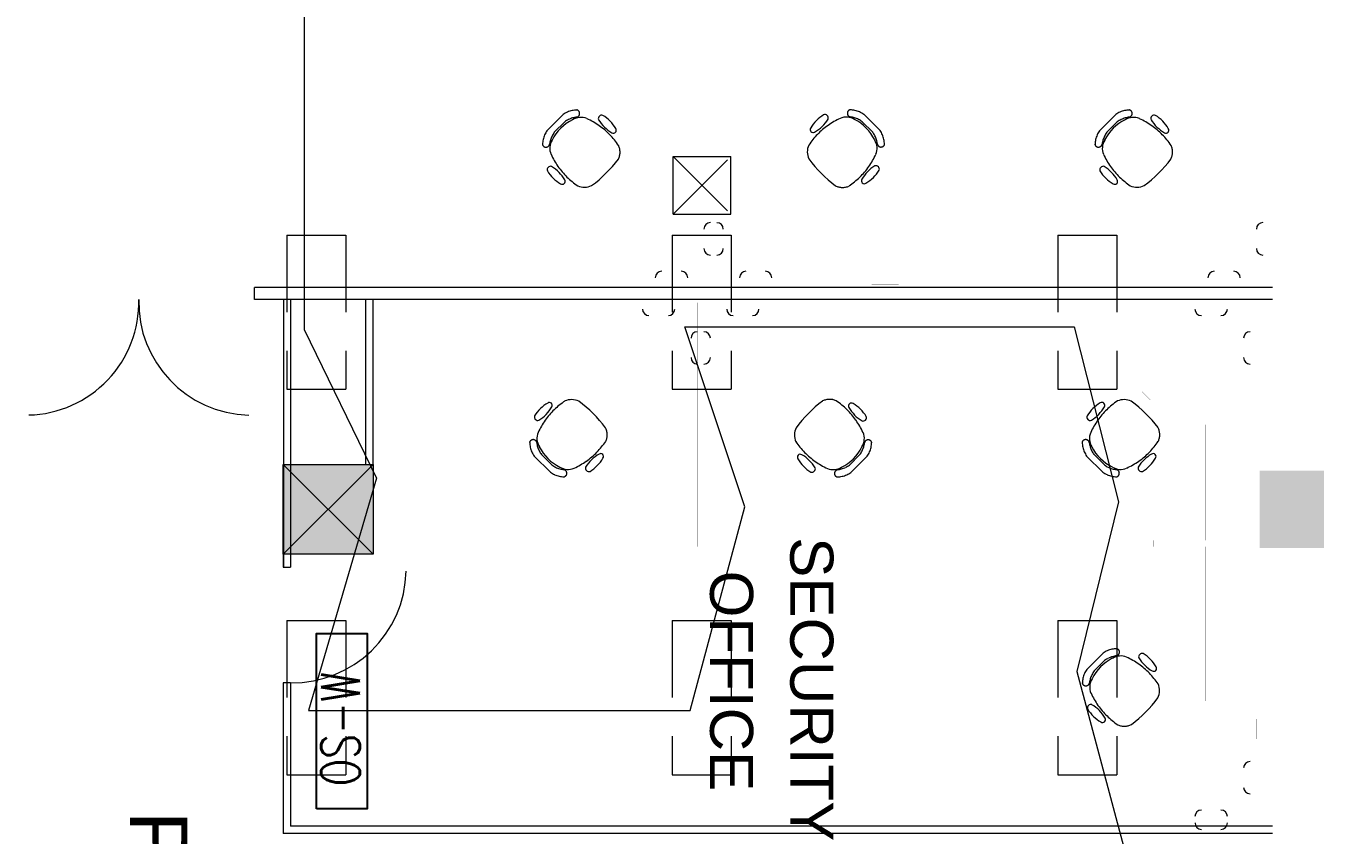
# Model space of a CAD drawing. Extents: x -6172 to 8039, y -4082 to 1639.
# Drawn here: x 1573.8 to 1977.9, y -25.9 to 226.1 of the extents above; entities that cross this region are included whole.
import ezdxf

# ---------------------------------------------------------------- set-up
doc = ezdxf.new("R2010")
doc.units = 0
doc.header["$LTSCALE"] = 96
doc.header["$MEASUREMENT"] = 0
doc.linetypes.add('HIDDEN', pattern=[0.375, 0.25, -0.125])
doc.linetypes.add('SHORT_DASHES', pattern=[0.375, 0.25, -0.125])
doc.layers.get('0').update_dxf_attribs({"linetype": 'CONTINUOUS', "lineweight": 0})
for name, color, linetype, lineweight in [('21', 7, 'CONTINUOUS', 0), ('A-ANNO-RMNA', 4, 'CONTINUOUS', 0), ('A-DOOR', 2, 'CONTINUOUS', 0), ('A-FURN-CHAR', 3, 'CONTINUOUS', 0), ('A-FURN-PNLS', 2, 'CONTINUOUS', 0), ('A-FURN-UPPR', 3, 'HIDDEN', 0), ('A-FURN-WKSF', 3, 'CONTINUOUS', 0), ('A-GRID-COLS', 2, 'CONTINUOUS', 0), ('A-PATT-WALL', 1, 'CONTINUOUS', 0), ('A-WALL-FULL', 6, 'CONTINUOUS', 0), ('FLT-Bus 4', 120, 'CONTINUOUS', 0)]:
    doc.layers.add(name, color=color, linetype=linetype, lineweight=lineweight)
doc.layers.add('FLT-Occupancy-Sensor', color=160, linetype='CONTINUOUS')
doc.styles.add('ARIAL', font='ARIAL', dxfattribs={"height": 0.2})
doc.styles.add('SIM-00', font='SIMPLEX.SHX', dxfattribs={"width": 0.75})

# ---------------------------------------------------------------- blocks, each defined once
blk = doc.blocks.new('ZZ000001')
at = {"layer": '21', "color": 7, "linetype": 'SHORT_DASHES'}
for p, q in [((1775.22, 167.45), (1793.22, 185.45)), ((1775.22, 185.45), (1793.22, 167.45)), ((1775.22, 167.45), (1775.22, 185.45)), ((1775.22, 185.45), (1793.22, 185.45)), ((1793.22, 167.45), (1793.22, 185.45)), ((1775.22, 167.45), (1793.22, 167.45)), ((1654.96, 160.95), (1654.96, 112.95)), ((1654.96, 160.95), (1673.34, 160.95)), ((1673.34, 160.95), (1673.34, 112.95)), ((1774.97, 160.95), (1774.97, 112.95)), ((1774.97, 160.95), (1793.35, 160.95)), ((1793.35, 160.95), (1793.35, 112.95)), ((1894.98, 160.95), (1894.98, 112.95)), ((1894.98, 160.95), (1913.35, 160.95)), ((1913.35, 160.95), (1913.35, 112.95)), ((1654.96, 112.95), (1673.34, 112.95)), ((1774.97, 112.95), (1793.35, 112.95)), ((1894.98, 112.95), (1913.35, 112.95)), ((1654.96, 40.94), (1654.96, -7.06)), ((1654.96, 40.94), (1673.34, 40.94)), ((1673.34, 40.94), (1673.34, -7.06)), ((1774.97, 40.94), (1774.97, -7.06)), ((1774.97, 40.94), (1793.35, 40.94)), ((1793.35, 40.94), (1793.35, -7.06)), ((1894.98, 40.94), (1894.98, -7.06)), ((1894.98, 40.94), (1913.35, 40.94)), ((1913.35, 40.94), (1913.35, -7.06)), ((1654.96, -7.06), (1673.34, -7.06)), ((1774.97, -7.06), (1793.35, -7.06)), ((1894.98, -7.06), (1913.35, -7.06))]:
    blk.add_line(p, q, dxfattribs=at)
blk = doc.blocks.new('ZZ000070')
at = {"layer": 'A-FURN-CHAR', "color": 8, "linetype": 'Continuous'}
for p, q in [((1903.95, 92.15), (1909.02, 87.08)), ((1909.51, 89.38), (1906.25, 92.64))]:
    blk.add_line(p, q, dxfattribs=at)
for centre, radius, start, end in [((1926.56, 89.85), 23.4, 123.7952, 134.3789), ((1915.62, 104.42), 5.3, 65.1727, 113.1288), ((1893.14, 75.86), 41.53, 37.2403, 53.4682), ((1913.98, 98.63), 11.58, 119.8601, 148.6697), ((1899.4, 113.17), 11.58, 301.3325, 330.5354), ((1926.73, 89.68), 23.64, 134.3847, 144.8979), ((1908.73, 107.95), 0.891, 327.9938, 125.677), ((1905.11, 104.31), 1.08, 161.679, 287.1039), ((1927.04, 89.46), 24.02, 144.9022, 155.3038), ((1903.64, 96.13), 1.14, 123.0972, 134.4296), ((1903.65, 96.12), 1.15, 111.8329, 123.0953), ((1903.65, 96.11), 1.16, 100.6343, 111.8331), ((1903.65, 96.1), 1.16, 89.4866, 100.6376), ((1903.65, 96.1), 1.17, 78.3666, 89.4923), ((1903.65, 96.1), 1.17, 67.2402, 78.3667), ((1903.65, 96.1), 1.16, 56.0905, 67.244), ((1903.66, 96.11), 1.16, 44.8912, 56.0941), ((1909.56, 97.63), 4.73, 156.7202, 212.8365), ((1921.57, 98.74), 5.14, 13.5539, 25.7377), ((1921.8, 98.76), 4.91, 336.1507, 348.7063), ((1921.67, 98.76), 5.04, 1.2029, 13.5517), ((1921.75, 98.77), 4.96, 348.7159, 1.1974), ((1903.62, 96.14), 1.11, 157.2813, 168.7574), ((1910.17, 96.52), 7.59, 180.9465, 192.2951), ((1903.63, 96.14), 1.12, 145.8284, 157.2769), ((1903.63, 96.13), 1.13, 134.4292, 145.8271), ((1910.31, 96.55), 7.73, 192.288, 203.4973), ((1910.38, 96.58), 7.8, 203.4885, 214.6235), ((1903.66, 96.11), 1.15, 33.624, 44.8912), ((1903.67, 96.12), 1.13, 22.2863, 33.6237), ((1903.68, 96.12), 1.13, 10.8858, 22.2879), ((1912.33, 97.2), 7.59, 186.2278, 196.3838), ((1912.47, 97.24), 7.73, 196.3784, 206.4129), ((1912.54, 97.27), 7.82, 206.4066, 216.3663), ((1918.13, 101.39), 14.08, 206.7942, 243.9004), ((1906.62, 109.91), 23.64, 305.1071, 315.6174), ((1906.79, 109.75), 23.4, 315.6235, 326.2042), ((1914.14, 95.68), 7.82, 233.6358, 243.5956), ((1906.4, 110.23), 24.02, 294.7042, 305.1031), ((1929.89, 82.68), 11.58, 119.467, 148.6699), ((1915.34, 97.26), 11.58, 301.3326, 330.1422), ((1924.66, 92.01), 0.891, 324.3254, 122.0086), ((1913.45, 93.51), 7.8, 235.379, 246.514), ((1913.42, 93.44), 7.73, 246.5047, 257.7141), ((1914.1, 95.6), 7.73, 243.5893, 253.6238), ((1913.39, 93.3), 7.59, 257.7071, 269.0557), ((1914.07, 95.46), 7.59, 253.6187, 263.7747), ((1914.53, 92.71), 4.73, 237.1659, 293.2822), ((1912.99, 86.81), 1.13, 67.7157, 79.1178), ((1913.01, 86.75), 1.11, 281.2436, 292.7197), ((1912.99, 86.8), 1.13, 56.3776, 67.715), ((1913.01, 86.76), 1.12, 292.7269, 304.1754), ((1912.98, 86.79), 1.15, 45.1134, 56.3806), ((1913, 86.76), 1.13, 304.1746, 315.5725), ((1912.98, 86.79), 1.16, 33.9075, 45.1105), ((1913, 86.77), 1.14, 315.5741, 326.9064), ((1912.97, 86.78), 1.16, 22.7588, 33.9124), ((1912.99, 86.78), 1.15, 326.9066, 338.169), ((1912.97, 86.78), 1.17, 11.6334, 22.76), ((1912.98, 86.78), 1.16, 338.1686, 349.3675), ((1912.97, 86.78), 1.17, 0.5123, 11.638), ((1912.97, 86.78), 1.16, 349.3652, 0.5162), ((1921.03, 88.39), 1.08, 162.8985, 288.3234)]:
    blk.add_arc(centre, radius, start, end, dxfattribs=at)
blk = doc.blocks.new('ZZ000071')
at = {"layer": 'A-FURN-CHAR', "color": 8, "linetype": 'Continuous'}
for p, q in [((1833.36, 92.6), (1830.1, 89.33)), ((1830.59, 87.03), (1835.66, 92.11))]:
    blk.add_line(p, q, dxfattribs=at)
for centre, radius, start, end in [((1846.88, 76.22), 41.53, 127.2404, 143.4682), ((1824, 104.66), 5.14, 103.5539, 115.7377), ((1823.97, 104.76), 5.04, 91.2029, 103.5517), ((1823.97, 104.84), 4.96, 78.7159, 91.1974), ((1823.98, 104.88), 4.91, 66.1507, 78.7063), ((1812.99, 89.87), 23.4, 45.6235, 56.2042), ((1812.82, 89.71), 23.64, 35.1071, 45.6174), ((1830.73, 107.75), 0.891, 54.3254, 212.0086), ((1840.05, 112.97), 11.58, 209.467, 238.6699), ((1825.48, 98.43), 11.58, 31.3326, 60.1422), ((1812.51, 89.49), 24.02, 24.7042, 35.1031), ((1834.35, 104.11), 1.08, 252.8985, 18.3234), ((1818.32, 98.7), 5.3, 155.1727, 203.1288), ((1830.03, 97.61), 4.73, 327.1659, 23.2822), ((1835.95, 96.06), 1.16, 123.9075, 135.1105), ((1835.95, 96.05), 1.16, 112.7589, 123.9124), ((1835.96, 96.05), 1.17, 101.6334, 112.76), ((1835.96, 96.05), 1.17, 90.5123, 101.638), ((1835.96, 96.06), 1.16, 79.3652, 90.5162), ((1835.96, 96.06), 1.16, 68.1686, 79.3674), ((1835.96, 96.07), 1.15, 56.9066, 68.169), ((1835.97, 96.08), 1.14, 45.5741, 56.9064), ((1832.89, 109.65), 23.4, 213.7952, 224.3789), ((1833.06, 109.81), 23.64, 224.3847, 234.8979), ((1821.35, 101.22), 14.08, 296.7942, 333.9004), ((1827.06, 97.23), 7.82, 323.6359, 333.5956), ((1827.14, 97.19), 7.73, 333.5893, 343.6238), ((1827.27, 97.15), 7.59, 343.6187, 353.7747), ((1835.93, 96.08), 1.13, 157.7157, 169.1178), ((1835.93, 96.07), 1.13, 146.3776, 157.715), ((1835.94, 96.07), 1.15, 135.1134, 146.3806), ((1829.23, 96.53), 7.8, 325.379, 336.514), ((1829.3, 96.5), 7.73, 336.5047, 347.7141), ((1835.97, 96.09), 1.13, 34.1745, 45.5725), ((1829.44, 96.47), 7.59, 347.7072, 359.0557), ((1835.98, 96.09), 1.12, 22.7269, 34.1754), ((1835.98, 96.09), 1.11, 11.2436, 22.7197), ((1814.79, 91.81), 0.891, 57.9938, 215.677), ((1824.11, 97.06), 11.58, 209.8601, 238.6697), ((1809.57, 82.49), 11.58, 31.3325, 60.5354), ((1833.28, 110.12), 24.02, 234.9022, 245.3039), ((1825.47, 95.63), 7.82, 296.4066, 306.3662), ((1818.43, 88.19), 1.08, 251.6789, 17.1039), ((1825.11, 92.65), 4.73, 246.7202, 302.8365), ((1826.64, 86.74), 1.16, 179.4866, 190.6376), ((1826.64, 86.74), 1.17, 168.3666, 179.4923), ((1826.64, 86.74), 1.17, 157.2402, 168.3668), ((1826.63, 86.73), 1.16, 190.6342, 201.8331), ((1826.62, 86.73), 1.15, 201.8329, 213.0953), ((1826.64, 86.74), 1.16, 146.0904, 157.244), ((1826.61, 86.73), 1.14, 213.0972, 224.4295), ((1826.63, 86.74), 1.16, 134.8912, 146.0941), ((1826.61, 86.72), 1.13, 224.4292, 235.8271), ((1826.62, 86.75), 1.15, 123.624, 134.8912), ((1826.6, 86.71), 1.12, 235.8284, 247.2768), ((1826.62, 86.76), 1.13, 112.2863, 123.6237), ((1826.6, 86.71), 1.11, 247.2813, 258.7574), ((1826.62, 86.77), 1.13, 100.8858, 112.2879), ((1826.22, 93.26), 7.59, 270.9465, 282.2951), ((1825.54, 95.42), 7.59, 276.2278, 286.3838), ((1825.5, 95.55), 7.73, 286.3784, 296.4129), ((1826.19, 93.39), 7.73, 282.288, 293.4973), ((1826.16, 93.47), 7.8, 293.4885, 304.6235)]:
    blk.add_arc(centre, radius, start, end, dxfattribs=at)
blk = doc.blocks.new('ZZ000072')
at = {"layer": 'A-FURN-CHAR', "color": 8, "linetype": 'Continuous'}
for p, q in [((1731.95, 92.15), (1737.02, 87.08)), ((1737.51, 89.37), (1734.25, 92.64))]:
    blk.add_line(p, q, dxfattribs=at)
for centre, radius, start, end in [((1754.56, 89.84), 23.4, 123.7952, 134.3789), ((1743.62, 104.42), 5.3, 65.1727, 113.1288), ((1721.14, 75.85), 41.53, 37.2403, 53.4682), ((1741.98, 98.62), 11.58, 119.8601, 148.6697), ((1727.4, 113.17), 11.58, 301.3325, 330.5354), ((1754.73, 89.68), 23.64, 134.3847, 144.8979), ((1736.73, 107.94), 0.891, 327.9938, 125.677), ((1733.11, 104.31), 1.08, 161.679, 287.1039), ((1755.04, 89.46), 24.02, 144.9022, 155.3038), ((1731.64, 96.12), 1.14, 123.0972, 134.4296), ((1731.65, 96.11), 1.15, 111.8329, 123.0953), ((1731.65, 96.1), 1.16, 100.6343, 111.8331), ((1731.65, 96.1), 1.16, 89.4866, 100.6376), ((1731.65, 96.09), 1.17, 78.3666, 89.4923), ((1731.65, 96.09), 1.17, 67.2402, 78.3667), ((1731.65, 96.1), 1.16, 56.0905, 67.244), ((1731.66, 96.1), 1.16, 44.8912, 56.0941), ((1737.56, 97.63), 4.73, 156.7202, 212.8365), ((1749.57, 98.74), 5.14, 13.5539, 25.7377), ((1749.8, 98.76), 4.91, 336.1507, 348.7063), ((1749.67, 98.76), 5.04, 1.2029, 13.5517), ((1749.75, 98.76), 4.96, 348.7159, 1.1974), ((1731.62, 96.14), 1.11, 157.2813, 168.7574), ((1738.17, 96.52), 7.59, 180.9465, 192.2951), ((1731.63, 96.13), 1.12, 145.8284, 157.2769), ((1731.63, 96.13), 1.13, 134.4292, 145.8271), ((1738.31, 96.55), 7.73, 192.288, 203.4973), ((1738.38, 96.58), 7.8, 203.4885, 214.6235), ((1731.66, 96.11), 1.15, 33.624, 44.8912), ((1731.67, 96.12), 1.13, 22.2863, 33.6237), ((1731.68, 96.12), 1.13, 10.8858, 22.2879), ((1740.33, 97.19), 7.59, 186.2278, 196.3838), ((1740.47, 97.23), 7.73, 196.3784, 206.4129), ((1740.54, 97.27), 7.82, 206.4066, 216.3663), ((1746.13, 101.38), 14.08, 206.7942, 243.9004), ((1734.62, 109.91), 23.64, 305.1071, 315.6174), ((1734.79, 109.74), 23.4, 315.6235, 326.2042), ((1742.14, 95.67), 7.82, 233.6358, 243.5956), ((1734.4, 110.22), 24.02, 294.7042, 305.1031), ((1757.89, 82.68), 11.58, 119.467, 148.6699), ((1743.34, 97.26), 11.58, 301.3326, 330.1422), ((1752.66, 92.01), 0.891, 324.3254, 122.0086), ((1741.45, 93.51), 7.8, 235.379, 246.514), ((1741.42, 93.44), 7.73, 246.5047, 257.7141), ((1742.1, 95.59), 7.73, 243.5893, 253.6238), ((1741.39, 93.3), 7.59, 257.7071, 269.0557), ((1742.07, 95.46), 7.59, 253.6187, 263.7747), ((1742.53, 92.71), 4.73, 237.1659, 293.2822), ((1740.99, 86.81), 1.13, 67.7157, 79.1178), ((1741.01, 86.75), 1.11, 281.2436, 292.7197), ((1740.99, 86.8), 1.13, 56.3776, 67.715), ((1741.01, 86.76), 1.12, 292.7269, 304.1754), ((1740.98, 86.79), 1.15, 45.1134, 56.3806), ((1741, 86.76), 1.13, 304.1746, 315.5725), ((1740.98, 86.79), 1.16, 33.9075, 45.1105), ((1740.99, 86.77), 1.14, 315.5741, 326.9064), ((1740.97, 86.78), 1.16, 22.7588, 33.9124), ((1740.99, 86.77), 1.15, 326.9066, 338.169), ((1740.97, 86.78), 1.17, 11.6334, 22.76), ((1740.98, 86.78), 1.16, 338.1686, 349.3675), ((1740.97, 86.78), 1.17, 0.5123, 11.638), ((1740.97, 86.78), 1.16, 349.3652, 0.5162), ((1749.03, 88.39), 1.08, 162.8985, 288.3234)]:
    blk.add_arc(centre, radius, start, end, dxfattribs=at)
blk = doc.blocks.new('ZZ000073')
at = {"layer": 'A-FURN-CHAR', "color": 8, "linetype": 'Continuous'}
for p, q in [((1909.06, 30.79), (1903.99, 25.72)), ((1906.29, 25.23), (1909.55, 28.49))]:
    blk.add_line(p, q, dxfattribs=at)
for centre, radius, start, end in [((1918.3, 16.61), 14.08, 116.7942, 153.9004), ((1913.49, 24.36), 7.8, 113.4885, 124.6235), ((1914.18, 22.19), 7.82, 116.4066, 126.3663), ((1913.46, 24.43), 7.73, 102.288, 113.4973), ((1914.15, 22.27), 7.73, 106.3784, 116.4129), ((1913.43, 24.57), 7.59, 90.9465, 102.2951), ((1914.11, 22.4), 7.59, 96.2278, 106.3838), ((1914.54, 25.18), 4.73, 66.7202, 122.8365), ((1913.04, 31.05), 1.13, 280.8858, 292.2879), ((1913.05, 31.11), 1.11, 67.2813, 78.7574), ((1913.03, 31.06), 1.13, 292.2863, 303.6237), ((1913.05, 31.11), 1.12, 55.8284, 67.2768), ((1913.03, 31.07), 1.15, 303.624, 314.8912), ((1913.04, 31.1), 1.13, 44.4292, 55.8271), ((1913.02, 31.08), 1.16, 314.8912, 326.0941), ((1913.04, 31.1), 1.14, 33.0972, 44.4295), ((1913.01, 31.08), 1.16, 326.0905, 337.244), ((1913.03, 31.09), 1.15, 21.8329, 33.0953), ((1913.01, 31.09), 1.17, 337.2402, 348.3668), ((1913.02, 31.09), 1.16, 10.6343, 21.8331), ((1913.01, 31.09), 1.17, 348.3666, 359.4923), ((1913.01, 31.09), 1.16, 359.4866, 10.6376), ((1906.37, 7.7), 24.02, 54.9022, 65.3039), ((1921.22, 29.63), 1.08, 71.6789, 197.1039), ((1930.08, 35.33), 11.58, 211.3325, 240.5354), ((1915.54, 20.76), 11.58, 29.8601, 58.6697), ((1910.35, 21.32), 7.73, 156.5047, 167.7141), ((1910.42, 21.29), 7.8, 145.379, 156.514), ((1912.59, 20.59), 7.82, 143.6359, 153.5956), ((1906.59, 8.01), 23.64, 44.3847, 54.8979), ((1906.76, 8.18), 23.4, 33.7952, 44.3789), ((1924.86, 26.01), 0.891, 237.9938, 35.677), ((1903.67, 21.73), 1.11, 191.2436, 202.7197), ((1910.21, 21.35), 7.59, 167.7071, 179.0557), ((1903.67, 21.73), 1.12, 202.7269, 214.1754), ((1903.68, 21.73), 1.13, 214.1746, 225.5725), ((1903.68, 21.74), 1.14, 225.5741, 236.9064), ((1903.69, 21.75), 1.15, 236.9066, 248.1689), ((1903.69, 21.76), 1.16, 248.1686, 259.3674), ((1903.69, 21.77), 1.16, 259.3651, 270.5162), ((1903.69, 21.77), 1.17, 270.5123, 281.638), ((1903.69, 21.77), 1.17, 281.6334, 292.76), ((1903.7, 21.77), 1.16, 292.7589, 303.9124), ((1903.7, 21.76), 1.16, 303.9075, 315.1105), ((1903.71, 21.75), 1.15, 315.1134, 326.3806), ((1903.72, 21.75), 1.13, 326.3776, 337.715), ((1903.72, 21.74), 1.13, 337.7158, 349.1178), ((1912.38, 20.67), 7.59, 163.6188, 173.7747), ((1909.63, 20.21), 4.73, 147.1659, 203.2822), ((1912.51, 20.63), 7.73, 153.5893, 163.6238), ((1921.34, 19.12), 5.3, 335.1727, 23.1288), ((1927.14, 28.33), 24.02, 204.7042, 215.1031), ((1892.77, 41.6), 41.53, 307.2404, 323.4682), ((1905.3, 13.71), 1.08, 72.8985, 198.3234), ((1914.17, 19.39), 11.58, 211.3326, 240.1422), ((1899.6, 4.85), 11.58, 29.467, 58.6699), ((1926.83, 28.12), 23.64, 215.1071, 225.6174), ((1908.92, 10.07), 0.891, 234.3254, 32.0086), ((1926.66, 27.95), 23.4, 225.6235, 236.2042), ((1915.67, 12.94), 4.91, 246.1507, 258.7063), ((1915.68, 12.98), 4.96, 258.7159, 271.1974), ((1915.68, 13.06), 5.04, 271.2029, 283.5517), ((1915.65, 13.16), 5.14, 283.5539, 295.7377)]:
    blk.add_arc(centre, radius, start, end, dxfattribs=at)
blk = doc.blocks.new('ZZ000158')
at = {"layer": 'A-FURN-CHAR', "color": 8, "linetype": 'Continuous'}
for p, q in [((1907.95, 193.43), (1913.02, 198.5)), ((1913.51, 196.21), (1910.24, 192.94))]:
    blk.add_line(p, q, dxfattribs=at)
for centre, radius, start, end in [((1917.45, 192.07), 7.8, 113.486, 124.621), ((1917.42, 192.14), 7.73, 102.2859, 113.4953), ((1917.39, 192.28), 7.59, 90.9443, 102.2929), ((1917.01, 198.83), 1.11, 67.2803, 78.7564), ((1917, 198.83), 1.12, 55.8246, 67.2731), ((1917, 198.82), 1.13, 44.4275, 55.8254), ((1916.97, 198.8), 1.16, 314.8895, 326.0925), ((1916.99, 198.81), 1.14, 33.0936, 44.4259), ((1916.97, 198.8), 1.16, 326.0876, 337.2411), ((1916.98, 198.81), 1.15, 21.831, 33.0934), ((1916.96, 198.8), 1.17, 337.24, 348.3666), ((1916.98, 198.8), 1.16, 10.6326, 21.8314), ((1916.97, 198.8), 1.16, 359.4838, 10.6349), ((1916.96, 198.8), 1.17, 348.3621, 359.4877), ((1925.02, 197.2), 1.08, 71.6766, 197.1015), ((1919.34, 188.33), 11.58, 29.8578, 58.6674), ((1922.13, 184.2), 14.08, 116.0996, 153.2059), ((1918.14, 189.91), 7.82, 116.4044, 126.3641), ((1918.1, 189.99), 7.73, 106.3762, 116.4107), ((1918.06, 190.12), 7.59, 96.2253, 106.3812), ((1918.52, 192.87), 4.73, 66.7178, 122.8341), ((1916.99, 198.77), 1.13, 280.8822, 292.2843), ((1916.99, 198.78), 1.13, 292.285, 303.6224), ((1916.98, 198.79), 1.15, 303.6194, 314.8866), ((1910.4, 175.36), 24.02, 54.8969, 65.2958), ((1933.89, 202.9), 11.58, 211.3301, 240.533), ((1910.62, 175.67), 23.64, 44.3826, 54.8929), ((1928.66, 193.57), 0.891, 237.9914, 35.6746), ((1914.17, 189.06), 7.59, 167.7049, 179.0535), ((1914.31, 189.04), 7.73, 156.5027, 167.712), ((1914.38, 189.01), 7.8, 145.3765, 156.5115), ((1916.33, 188.39), 7.59, 163.6162, 173.7722), ((1913.56, 187.96), 4.73, 147.1635, 203.2798), ((1916.46, 188.35), 7.73, 153.5871, 163.6216), ((1916.54, 188.31), 7.82, 143.6338, 153.5935), ((1910.79, 175.84), 23.4, 33.7958, 44.3765), ((1907.62, 189.45), 1.11, 191.2426, 202.7188), ((1907.63, 189.45), 1.12, 202.7232, 214.1717), ((1907.63, 189.45), 1.13, 214.1729, 225.5708), ((1907.64, 189.46), 1.14, 225.5705, 236.9028), ((1907.64, 189.47), 1.15, 236.9047, 248.1671), ((1907.65, 189.48), 1.16, 248.1669, 259.3658), ((1907.65, 189.48), 1.16, 259.3624, 270.5134), ((1907.65, 189.49), 1.17, 270.5077, 281.6334), ((1907.65, 189.49), 1.17, 281.6333, 292.7598), ((1907.65, 189.48), 1.16, 292.756, 303.9095), ((1907.66, 189.48), 1.16, 303.9059, 315.1088), ((1907.66, 189.47), 1.15, 315.1088, 326.376), ((1907.67, 189.46), 1.13, 326.3763, 337.7137), ((1907.68, 189.46), 1.13, 337.7121, 349.1142), ((1931.04, 196.12), 24.02, 204.6962, 215.0978), ((1925.79, 186.83), 4.91, 11.2937, 23.8493), ((1925.67, 186.82), 5.04, 346.4483, 358.7971), ((1925.75, 186.82), 4.96, 358.8026, 11.2841), ((1909.11, 181.28), 1.08, 72.8961, 198.3211), ((1903.4, 172.42), 11.58, 29.4646, 58.6675), ((1930.72, 195.91), 23.64, 215.1021, 225.6153), ((1897.14, 209.73), 41.53, 306.5318, 322.7597), ((1925.57, 186.84), 5.14, 334.2624, 346.4462), ((1917.97, 186.96), 11.58, 211.3303, 240.1399), ((1912.73, 177.64), 0.891, 234.323, 32.0062), ((1930.56, 195.74), 23.4, 225.6211, 236.2048), ((1919.62, 181.16), 5.3, 246.8712, 294.8273)]:
    blk.add_arc(centre, radius, start, end, dxfattribs=at)
blk = doc.blocks.new('ZZ000159')
at = {"layer": 'A-FURN-CHAR', "color": 8, "linetype": 'Continuous'}
for p, q in [((1834.58, 198.55), (1839.66, 193.48)), ((1837.36, 192.99), (1834.1, 196.25))]:
    blk.add_line(p, q, dxfattribs=at)
for centre, radius, start, end in [((1828.11, 188.52), 11.58, 121.3303, 150.1399), ((1822.43, 197.39), 1.08, 342.8961, 108.3211), ((1830.64, 198.85), 1.16, 169.3624, 180.5134), ((1830.64, 198.85), 1.17, 180.5077, 191.6334), ((1830.63, 198.85), 1.16, 158.1669, 169.3658), ((1830.64, 198.85), 1.17, 191.6333, 202.7598), ((1830.62, 198.85), 1.15, 146.9047, 158.1671), ((1830.64, 198.85), 1.16, 202.756, 213.9096), ((1830.61, 198.86), 1.14, 135.5705, 146.9028), ((1830.63, 198.84), 1.16, 213.9059, 225.1088), ((1830.6, 198.87), 1.13, 124.1729, 135.5708), ((1830.62, 198.84), 1.15, 225.1088, 236.376), ((1830.6, 198.87), 1.12, 112.7232, 124.1716), ((1830.6, 198.88), 1.11, 101.2426, 112.7187), ((1830.22, 192.33), 7.59, 77.7049, 89.0535), ((1830.19, 192.19), 7.73, 66.5027, 77.712), ((1830.16, 192.12), 7.8, 55.3765, 66.5115), ((1818.79, 193.77), 0.891, 144.323, 302.0062), ((1813.57, 203.1), 11.58, 299.4646, 328.6675), ((1837.06, 175.77), 23.64, 125.1021, 135.6153), ((1837.28, 175.46), 24.02, 114.6961, 125.0978), ((1829.11, 192.94), 4.73, 57.1635, 113.2798), ((1830.62, 198.83), 1.13, 236.3763, 247.7137), ((1830.61, 198.82), 1.13, 247.7121, 259.1142), ((1829.54, 190.17), 7.59, 73.6162, 83.7722), ((1829.5, 190.03), 7.73, 63.5871, 73.6216), ((1825.35, 184.37), 14.08, 26.0996, 63.2059), ((1829.46, 189.95), 7.82, 53.6338, 63.5935), ((1836.89, 175.94), 23.4, 135.6211, 146.2048), ((1831.06, 188.36), 7.82, 26.4044, 36.3641), ((1834.02, 187.97), 4.73, 336.7178, 32.8341), ((1831.14, 188.4), 7.73, 16.3762, 26.4107), ((1831.27, 188.43), 7.59, 6.2253, 16.3813), ((1833.23, 189.05), 7.8, 23.486, 34.6211), ((1833.3, 189.08), 7.73, 12.2859, 23.4953), ((1833.44, 189.11), 7.59, 0.9443, 12.2929), ((1822.31, 186.88), 5.3, 156.8712, 204.8273), ((1816.51, 196.1), 24.02, 324.8969, 335.2958), ((1839.92, 189.51), 1.13, 190.8822, 202.2843), ((1839.93, 189.51), 1.13, 202.285, 213.6224), ((1839.94, 189.52), 1.15, 213.6194, 224.8866), ((1839.95, 189.52), 1.16, 224.8895, 236.0925), ((1839.95, 189.53), 1.16, 236.0876, 247.2411), ((1839.96, 189.53), 1.17, 247.24, 258.3666), ((1839.96, 189.53), 1.17, 258.362, 269.4877), ((1839.96, 189.53), 1.16, 269.4839, 280.6349), ((1839.96, 189.52), 1.16, 280.6326, 291.8314), ((1839.96, 189.51), 1.15, 291.831, 303.0934), ((1839.97, 189.5), 1.14, 303.0936, 314.4259), ((1839.97, 189.5), 1.13, 314.4275, 325.8255), ((1839.98, 189.49), 1.12, 325.8246, 337.2731), ((1839.98, 189.49), 1.11, 337.2803, 348.7564), ((1850.88, 209.36), 41.53, 216.5318, 232.7596), ((1816.82, 195.88), 23.64, 314.3826, 324.8929), ((1844.05, 172.61), 11.58, 121.3301, 150.533), ((1838.35, 181.47), 1.08, 341.6766, 107.1015), ((1816.99, 195.71), 23.4, 303.7958, 314.3765), ((1834.73, 177.84), 0.891, 147.9914, 305.6746), ((1829.48, 187.16), 11.58, 299.8578, 328.6674), ((1828, 180.93), 5.14, 244.2623, 256.4461), ((1827.97, 180.83), 5.04, 256.4483, 268.7971), ((1827.97, 180.75), 4.96, 268.8026, 281.2841), ((1827.98, 180.7), 4.91, 281.2937, 293.8493)]:
    blk.add_arc(centre, radius, start, end, dxfattribs=at)
blk = doc.blocks.new('ZZ000160')
at = {"layer": 'A-FURN-CHAR', "color": 8, "linetype": 'Continuous'}
for p, q in [((1735.95, 193.43), (1741.02, 198.51)), ((1741.51, 196.21), (1738.24, 192.95))]:
    blk.add_line(p, q, dxfattribs=at)
for centre, radius, start, end in [((1745.45, 192.08), 7.8, 113.486, 124.621), ((1745.42, 192.15), 7.73, 102.2859, 113.4953), ((1745.39, 192.29), 7.59, 90.9443, 102.2929), ((1745.01, 198.83), 1.11, 67.2803, 78.7564), ((1745, 198.83), 1.12, 55.8246, 67.2731), ((1745, 198.82), 1.13, 44.4275, 55.8254), ((1744.97, 198.8), 1.16, 314.8895, 326.0925), ((1744.99, 198.82), 1.14, 33.0936, 44.4259), ((1744.97, 198.8), 1.16, 326.0876, 337.2411), ((1744.98, 198.81), 1.15, 21.831, 33.0934), ((1744.96, 198.81), 1.17, 337.24, 348.3666), ((1744.98, 198.81), 1.16, 10.6326, 21.8314), ((1744.97, 198.81), 1.16, 359.4838, 10.6349), ((1744.96, 198.81), 1.17, 348.3621, 359.4877), ((1753.02, 197.2), 1.08, 71.6766, 197.1015), ((1747.34, 188.33), 11.58, 29.8578, 58.6674), ((1750.13, 184.2), 14.08, 116.0996, 153.2059), ((1746.14, 189.91), 7.82, 116.4044, 126.3641), ((1746.1, 189.99), 7.73, 106.3762, 116.4107), ((1746.06, 190.12), 7.59, 96.2253, 106.3812), ((1746.52, 192.87), 4.73, 66.7178, 122.8341), ((1744.99, 198.78), 1.13, 280.8822, 292.2843), ((1744.99, 198.78), 1.13, 292.285, 303.6224), ((1744.98, 198.79), 1.15, 303.6194, 314.8866), ((1738.4, 175.36), 24.02, 54.8969, 65.2958), ((1761.89, 202.9), 11.58, 211.3301, 240.533), ((1738.62, 175.67), 23.64, 44.3826, 54.8929), ((1756.66, 193.58), 0.891, 237.9914, 35.6746), ((1742.17, 189.07), 7.59, 167.7049, 179.0535), ((1742.31, 189.04), 7.73, 156.5027, 167.712), ((1742.38, 189.01), 7.8, 145.3765, 156.5115), ((1744.33, 188.39), 7.59, 163.6162, 173.7722), ((1741.56, 187.96), 4.73, 147.1635, 203.2798), ((1744.46, 188.35), 7.73, 153.5871, 163.6216), ((1744.54, 188.31), 7.82, 143.6338, 153.5935), ((1738.79, 175.84), 23.4, 33.7958, 44.3765), ((1735.62, 189.45), 1.11, 191.2426, 202.7188), ((1735.63, 189.45), 1.12, 202.7232, 214.1717), ((1735.63, 189.45), 1.13, 214.1729, 225.5708), ((1735.64, 189.46), 1.14, 225.5705, 236.9028), ((1735.64, 189.47), 1.15, 236.9047, 248.1671), ((1735.65, 189.48), 1.16, 248.1669, 259.3658), ((1735.65, 189.49), 1.16, 259.3624, 270.5134), ((1735.65, 189.49), 1.17, 270.5077, 281.6334), ((1735.65, 189.49), 1.17, 281.6333, 292.7598), ((1735.65, 189.49), 1.16, 292.756, 303.9095), ((1735.65, 189.48), 1.16, 303.9059, 315.1088), ((1735.66, 189.47), 1.15, 315.1088, 326.376), ((1735.67, 189.47), 1.13, 326.3763, 337.7137), ((1735.68, 189.46), 1.13, 337.7121, 349.1142), ((1759.04, 196.13), 24.02, 204.6962, 215.0978), ((1753.79, 186.83), 4.91, 11.2937, 23.8493), ((1753.67, 186.82), 5.04, 346.4483, 358.7971), ((1753.75, 186.82), 4.96, 358.8026, 11.2841), ((1737.11, 181.28), 1.08, 72.8961, 198.3211), ((1731.4, 172.42), 11.58, 29.4646, 58.6675), ((1758.72, 195.91), 23.64, 215.1021, 225.6153), ((1725.14, 209.73), 41.53, 306.5318, 322.7597), ((1753.57, 186.85), 5.14, 334.2624, 346.4462), ((1745.97, 186.96), 11.58, 211.3303, 240.1399), ((1740.73, 177.64), 0.891, 234.323, 32.0062), ((1758.56, 195.74), 23.4, 225.6211, 236.2048), ((1747.62, 181.16), 5.3, 246.8712, 294.8273)]:
    blk.add_arc(centre, radius, start, end, dxfattribs=at)
blk = doc.blocks.new('FLT-Occupancy Sensor Wall Mount')
at = {"layer": 'FLT-Occupancy-Sensor'}
blk.add_lwpolyline([(0, 0), (54.64, 0), (54.64, -15.71), (0, -15.71)], close=True, dxfattribs=at)
at = {"layer": 'FLT-Occupancy-Sensor', "insert": (7.08, -1.46), "char_height": 12, "width": 54.6376, "attachment_point": 1, "style": 'SIM-00'}
blk.add_mtext('OS-W', dxfattribs=at)

msp = doc.modelspace()

# ---------------------------------------------------------------- linework, layer by layer
at = {"layer": 'A-DOOR', "const_width": 0.00174}
for points in [[(1572.89, 140.92), (1572.89, 104.92), (1574.66, 104.92), (1574.66, 140.92), (1572.89, 140.92)], [(1643.13, 140.92), (1643.13, 104.92), (1644.89, 104.92), (1644.89, 140.92), (1643.13, 140.92)], [(1656.1, 56.35), (1656.1, 57.55), (1692.1, 57.55), (1692.1, 56.35)], [(1656.1, 56.35), (1692.1, 56.35)]]:
    msp.add_lwpolyline(points, dxfattribs=at)
at = {"layer": 'A-DOOR'}
for centre, radius, start, end in [((1573.78, 140.04), 35.12, 271.4391, 1.4423), ((1644.01, 140.04), 35.13, 178.5578, 268.5576), ((1656.7, 56.95), 35.4, 269.0369, 359.0274)]:
    msp.add_arc(centre, radius, start, end, dxfattribs=at)
at = {"layer": 'A-FURN-PNLS', "const_width": 0.00174}
for points in [[(1762.82, 219.68), (1762.82, 221.69), (1786.82, 221.69), (1786.82, 219.68), (1762.82, 219.68)], [(1786.82, 219.68), (1786.82, 219.68), (1786.82, 183.68), (1788.84, 183.68), (1788.84, 219.68)], [(1812.83, 219.68), (1812.83, 221.69), (1788.84, 221.69), (1788.84, 219.68), (1812.83, 219.68)], [(1958.82, 219.68), (1958.82, 221.69), (1934.82, 221.69), (1934.82, 219.68), (1958.82, 219.68)], [(1960.84, 219.68), (1960.84, 219.68), (1960.84, 183.68), (1958.82, 183.68), (1958.82, 219.68)], [(1700.83, 177.73), (1700.83, 201.73), (1702.84, 201.73), (1702.84, 177.73)], [(1874.83, 177.73), (1874.83, 201.73), (1872.81, 201.73), (1872.81, 177.73)], [(1786.82, 183.68), (1786.82, 147.68), (1788.84, 147.68), (1788.84, 183.68)], [(1960.84, 183.68), (1960.84, 147.68), (1958.82, 147.68), (1958.82, 183.68)], [(1700.83, 147.68), (1700.83, 177.73), (1702.84, 177.73), (1702.84, 147.68), (1700.83, 147.68)], [(1874.83, 147.68), (1874.83, 177.73), (1872.81, 177.73), (1872.81, 147.68), (1874.83, 147.68)], [(1750.82, 147.68), (1702.83, 147.68), (1702.83, 145.66), (1750.82, 145.66)], [(1786.82, 147.68), (1750.82, 147.68), (1750.82, 145.66), (1786.82, 145.66), (1786.82, 147.68)], [(1788.84, 147.68), (1824.83, 147.68), (1824.83, 145.66), (1788.84, 145.66), (1788.84, 147.68)], [(1824.83, 147.68), (1872.83, 147.68), (1872.83, 145.67), (1824.83, 145.66)], [(1922.82, 147.68), (1874.83, 147.68), (1874.83, 145.67), (1922.82, 145.67)], [(1958.82, 147.68), (1922.82, 147.68), (1922.82, 145.67), (1958.82, 145.67), (1958.82, 147.68)], [(1696.83, 137.91), (1696.83, 107.86), (1698.85, 107.86), (1698.84, 137.91), (1696.83, 137.91)], [(1746.82, 137.91), (1698.83, 137.91), (1698.83, 139.92), (1746.82, 139.92)], [(1782.82, 137.91), (1746.82, 137.91), (1746.82, 139.92), (1782.82, 139.92), (1782.82, 137.91)], [(1782.82, 101.91), (1782.82, 137.91), (1784.84, 137.91), (1784.84, 101.91)], [(1784.84, 137.91), (1820.83, 137.91), (1820.83, 139.92), (1784.84, 139.92), (1784.84, 137.91)], [(1820.83, 137.91), (1868.83, 137.91), (1868.83, 139.92), (1820.83, 139.92)], [(1870.83, 137.91), (1870.83, 107.86), (1868.81, 107.86), (1868.81, 137.91), (1870.83, 137.91)], [(1918.82, 137.91), (1870.83, 137.91), (1870.83, 139.92), (1918.82, 139.92)], [(1954.82, 137.9), (1918.82, 137.91), (1918.82, 139.92), (1954.82, 139.92), (1954.82, 137.9)], [(1956.84, 101.91), (1956.84, 137.9), (1954.82, 137.9), (1954.82, 101.91)], [(1696.83, 107.86), (1696.83, 83.86), (1698.85, 83.86), (1698.85, 107.86)], [(1870.83, 107.86), (1870.83, 83.86), (1868.81, 83.86), (1868.81, 107.86)], [(1782.82, 65.91), (1782.82, 65.91), (1782.82, 101.91), (1784.84, 101.91), (1784.84, 65.91)], [(1956.84, 65.91), (1956.84, 65.91), (1956.84, 101.91), (1954.82, 101.91), (1954.82, 65.91)], [(1758.82, 65.91), (1758.82, 63.89), (1782.82, 63.89), (1782.82, 65.91), (1758.82, 65.91)], [(1808.84, 65.91), (1808.84, 63.89), (1784.84, 63.89), (1784.84, 65.91), (1808.84, 65.91)], [(1954.82, 65.91), (1924.77, 65.9), (1924.77, 63.89), (1954.82, 63.89), (1954.82, 65.91)], [(1954.82, 15.91), (1954.82, 63.91), (1956.83, 63.91), (1956.83, 15.91)], [(1954.82, -20.09), (1954.82, 15.91), (1956.83, 15.91), (1956.84, -20.09), (1954.82, -20.09)], [(1882.82, 3.91), (1880.81, 3.91), (1880.81, -20.08), (1882.82, -20.08), (1882.82, 3.91)], [(1882.82, -20.08), (1882.82, -20.08), (1918.82, -20.08), (1918.82, -22.1), (1882.82, -22.1)], [(1918.82, -20.08), (1954.82, -20.09), (1954.82, -22.1), (1918.82, -22.1)]]:
    msp.add_lwpolyline(points, dxfattribs=at)
at = {"layer": 'A-FURN-UPPR', "const_width": 0.00174}
for points in [[(1773.06, 219.68), (1773.06, 183.68)], [(1786.82, 219.17), (1773.06, 219.17)], [(1773.56, 184.18), (1773.56, 219.17)], [(1788.84, 219.68), (1786.82, 219.68)], [(1788.84, 219.17), (1802.6, 219.17)], [(1802.1, 184.18), (1802.09, 219.17)], [(1802.6, 219.68), (1802.6, 183.68)], [(1945.05, 219.68), (1945.05, 183.68)], [(1958.82, 219.17), (1945.05, 219.17)], [(1945.56, 184.18), (1945.56, 219.17)], [(1958.82, 219.68), (1960.84, 219.68)], [(1786.82, 184.18), (1773.06, 184.18)], [(1788.84, 184.18), (1802.6, 184.18)], [(1958.82, 184.18), (1945.05, 184.18)], [(1750.82, 161.44), (1702.83, 161.44)], [(1703.33, 147.68), (1703.33, 161.44)], [(1703.33, 160.94), (1750.32, 160.94)], [(1750.32, 147.68), (1750.32, 161.44)], [(1824.83, 161.44), (1872.83, 161.44)], [(1825.34, 147.68), (1825.34, 161.44)], [(1872.33, 160.94), (1825.34, 160.94)], [(1872.33, 147.68), (1872.33, 161.44)], [(1922.82, 161.44), (1874.83, 161.44)], [(1875.33, 147.68), (1875.33, 161.44)], [(1875.33, 160.94), (1922.32, 160.94)], [(1922.32, 147.68), (1922.32, 161.44)], [(1699.33, 137.91), (1699.33, 124.14)], [(1746.32, 137.91), (1746.32, 124.14)], [(1821.34, 137.91), (1821.34, 124.14)], [(1868.33, 137.91), (1868.33, 124.14)], [(1871.33, 137.91), (1871.33, 124.14)], [(1918.32, 137.91), (1918.32, 124.14)], [(1746.82, 124.14), (1698.83, 124.15)], [(1699.33, 124.64), (1746.32, 124.65)], [(1820.83, 124.14), (1868.83, 124.14)], [(1868.33, 124.64), (1821.34, 124.65)], [(1918.82, 124.14), (1870.83, 124.14)], [(1871.33, 124.64), (1918.32, 124.64)], [(1769.06, 65.91), (1769.06, 101.91)], [(1782.82, 101.41), (1769.06, 101.41)], [(1769.56, 101.41), (1769.56, 66.42)], [(1784.84, 101.41), (1798.6, 101.41)], [(1798.1, 101.41), (1798.1, 66.42)], [(1798.6, 65.91), (1798.6, 101.91)], [(1941.06, 65.91), (1941.06, 101.91)], [(1954.82, 101.4), (1941.06, 101.4)], [(1941.56, 101.4), (1941.56, 66.42)], [(1782.82, 66.42), (1769.06, 66.42)], [(1784.84, 65.91), (1782.82, 65.91)], [(1784.84, 66.42), (1798.6, 66.42)], [(1954.82, 66.41), (1941.06, 66.41)], [(1954.82, 65.91), (1956.84, 65.91)], [(1941.06, 15.91), (1941.06, 63.91)], [(1954.82, 63.41), (1941.06, 63.4)], [(1941.56, 63.4), (1941.56, 16.42)], [(1954.82, 16.42), (1941.06, 16.42)], [(1882.82, -6.33), (1918.82, -6.32)], [(1883.33, -20.09), (1883.33, -6.33)], [(1918.32, -6.83), (1883.33, -6.83)], [(1918.32, -20.09), (1918.32, -6.32)], [(1882.82, -22.1), (1882.82, -20.08)]]:
    msp.add_lwpolyline(points, dxfattribs=at)
at = {"layer": 'A-FURN-WKSF', "const_width": 0.00174}
for points in [[(1763.48, 219.68), (1786.82, 219.68)], [(1763.48, 183.68), (1763.48, 219.68)], [(1812.17, 219.68), (1788.84, 219.68)], [(1812.17, 183.68), (1812.17, 219.68)], [(1935.48, 183.68), (1935.48, 219.68)], [(1750.82, 171.01), (1763.48, 183.68)], [(1786.82, 183.68), (1763.48, 183.68)], [(1788.84, 183.68), (1812.17, 183.68)], [(1824.83, 171.01), (1812.17, 183.68)], [(1922.82, 171.02), (1935.48, 183.68)], [(1958.82, 183.68), (1935.48, 183.68)], [(1750.82, 147.68), (1750.82, 171.01), (1702.83, 171.01)], [(1824.83, 147.68), (1824.83, 171.01), (1872.83, 171.02)], [(1922.82, 147.68), (1922.82, 171.02), (1874.83, 171.02)], [(1784.8, 162.8), (1784.8, 162.8)], [(1784.8, 162.8), (1784.8, 156.75)], [(1790.85, 162.8), (1790.85, 156.75)], [(1790.85, 162.8), (1790.85, 162.8)], [(1956.8, 162.8), (1956.8, 162.8)], [(1956.8, 162.8), (1956.81, 156.75)], [(1777.75, 149.7), (1771.7, 149.7)], [(1797.91, 149.7), (1803.95, 149.7)], [(1949.75, 149.7), (1943.7, 149.7)], [(1746.82, 137.91), (1746.82, 114.57), (1698.83, 114.57)], [(1820.83, 137.91), (1820.83, 114.57), (1868.83, 114.56)], [(1918.82, 137.91), (1918.82, 114.56), (1870.83, 114.56)], [(1773.75, 135.89), (1767.7, 135.89)], [(1793.91, 135.89), (1799.95, 135.89)], [(1945.75, 135.89), (1939.7, 135.89)], [(1780.8, 122.79), (1780.8, 128.83)], [(1786.85, 122.79), (1786.85, 128.83)], [(1952.8, 122.79), (1952.81, 128.83)], [(1780.8, 122.79), (1780.8, 122.79)], [(1786.85, 122.79), (1786.85, 122.79)], [(1952.8, 122.79), (1952.8, 122.79)], [(1746.82, 114.57), (1759.48, 101.91)], [(1820.83, 114.57), (1808.18, 101.91)], [(1918.82, 114.56), (1931.48, 101.91)], [(1782.82, 101.91), (1759.48, 101.91)], [(1759.48, 101.91), (1759.48, 65.91)], [(1784.84, 101.91), (1808.18, 101.91)], [(1808.18, 101.91), (1808.18, 65.91)], [(1931.48, 101.91), (1931.48, 65.91)], [(1954.82, 101.91), (1931.48, 101.91)], [(1759.48, 65.91), (1782.82, 65.91)], [(1808.18, 65.91), (1784.84, 65.91)], [(1954.82, 15.91), (1931.48, 15.91), (1931.48, 63.91)], [(1931.48, 15.91), (1918.82, 3.25)], [(1882.82, 3.25), (1882.82, -20.09)], [(1918.82, 3.25), (1882.82, 3.25)], [(1918.82, -20.09), (1918.82, 3.25)], [(1952.8, -11.01), (1952.8, -4.97)], [(1939.7, -18.07), (1939.7, -18.07)], [(1939.7, -18.07), (1945.75, -18.07)], [(1939.7, -24.11), (1945.75, -24.11)], [(1939.7, -24.11), (1939.7, -24.11)]]:
    msp.add_lwpolyline(points, dxfattribs=at)
at = {"layer": 'A-FURN-WKSF'}
for centre, radius, start, end in [((1786.82, 162.8), 2.02, 90, 180), ((1788.84, 162.8), 2.01, 0, 90), ((1958.82, 162.8), 2.02, 90, 180), ((1786.82, 156.75), 2.02, 180, 270), ((1788.84, 156.75), 2.01, 270, 0), ((1958.82, 156.75), 2.02, 180, 270), ((1771.7, 147.68), 2.02, 90, 180), ((1777.75, 147.68), 2.01, 0, 90), ((1797.91, 147.68), 2.01, 90, 180), ((1803.95, 147.68), 2.01, 0, 90), ((1943.7, 147.68), 2.02, 90, 180), ((1949.75, 147.68), 2.01, 0, 90), ((1767.7, 137.91), 2.02, 180, 270), ((1773.75, 137.91), 2.01, 270, 0), ((1793.91, 137.91), 2.01, 180, 270), ((1799.95, 137.91), 2.01, 270, 0), ((1939.7, 137.9), 2.02, 180, 270), ((1945.75, 137.9), 2.01, 270, 0), ((1782.82, 128.83), 2.02, 90, 180), ((1784.84, 128.83), 2.01, 0, 90), ((1954.82, 128.83), 2.02, 90, 180), ((1782.82, 122.79), 2.02, 180, 270), ((1784.84, 122.79), 2.01, 270, 0), ((1954.82, 122.79), 2.02, 180, 270), ((1954.82, -4.97), 2.02, 90, 180), ((1954.82, -11.01), 2.01, 180, 270), ((1939.7, -20.09), 2.02, 90, 180), ((1945.75, -20.09), 2.02, 0, 90), ((1939.7, -22.1), 2.01, 180, 270), ((1945.75, -22.1), 2.01, 270, 0)]:
    msp.add_arc(centre, radius, start, end, dxfattribs=at)
at = {"layer": 'A-GRID-COLS'}
for p, q in [((1653.86, 61.55), (1653.86, 89.55)), ((1653.86, 89.55), (1681.86, 89.55)), ((1653.86, 61.55), (1681.86, 89.55)), ((1653.86, 89.55), (1681.86, 61.55)), ((1681.86, 89.55), (1681.86, 61.55)), ((1681.86, 61.55), (1653.86, 61.55))]:
    msp.add_line(p, q, dxfattribs=at)
at = {"layer": 'A-GRID-COLS', "const_width": 0.00174}
for points in [[(1957.84, 63.55), (1977.84, 87.55)], [(1977.84, 63.55), (1977.84, 87.55), (1957.84, 87.55), (1957.84, 63.55), (1977.84, 63.55)], [(1977.84, 63.55), (1957.84, 87.55)], [(1667.85, 75.56), (1667.85, 75.56)], [(1669.85, 73.55), (1669.85, 73.55)], [(1967.84, 75.55), (1967.84, 75.55)]]:
    msp.add_lwpolyline(points, dxfattribs=at)
at = {"layer": 'A-PATT-WALL'}
for points in [[(1653.86, 89.55), (1681.86, 89.55), (1653.86, 61.56), (1681.86, 61.56)], [(1957.84, 87.55), (1977.85, 87.55), (1957.84, 63.55), (1977.85, 63.55)]]:
    msp.add_solid(points, dxfattribs=at)
at = {"layer": 'A-WALL-FULL'}
for p, q in [((1961.84, 144.67), (1644.89, 144.67)), ((1644.89, 140.92), (1644.89, 144.67)), ((1961.84, 140.92), (1644.89, 140.92)), ((1653.97, 140.92), (1653.97, 57.55)), ((1656.11, 140.92), (1656.11, 57.55)), ((1679.61, 89.55), (1679.61, 140.92)), ((1681.86, 89.55), (1681.86, 140.92)), ((1653.86, 61.55), (1653.86, 57.55)), ((1653.86, 57.55), (1656.11, 57.55)), ((1656.11, 21.55), (1653.86, 21.55)), ((1653.86, 21.55), (1653.86, -25.35)), ((1656.11, 21.55), (1656.11, -23.1)), ((1961.84, -23.1), (1656.11, -23.1)), ((1961.84, -25.35), (1653.86, -25.35))]:
    msp.add_line(p, q, dxfattribs=at)
at = {"layer": 'A-WALL-FULL', "const_width": 0.00174}
for points in [[(1977.81, -1734.33), (1977.86, 1045.49)], [(1961.84, 87.55), (1961.84, 543.52)], [(1961.83, -272.43), (1961.84, 63.55)]]:
    msp.add_lwpolyline(points, dxfattribs=at)
at = {"layer": 'FLT-Bus 4'}
msp.add_lwpolyline([(1660.39, 260.41), (1660.39, 131.59), (1682.88, 85.24), (1661.73, 12.89), (1780.49, 12.89), (1797.57, 76.3), (1778.86, 132.4), (1900.06, 132.4), (1913.88, 77.93), (1900.87, 25.08), (1919.06, -42.87)], dxfattribs=at)

# ---------------------------------------------------------------- block references
for name in ['ZZ000001', 'ZZ000160', 'ZZ000159', 'ZZ000158', 'ZZ000072', 'ZZ000071', 'ZZ000070', 'ZZ000073']:
    msp.add_blockref(name, (0, 0))
at = {"layer": 'FLT-Occupancy-Sensor', "rotation": 90}
msp.add_blockref('FLT-Occupancy Sensor Wall Mount', (1664.24, -17.7), dxfattribs=at)

# ---------------------------------------------------------------- texts
at = {"layer": 'A-ANNO-RMNA', "style": 'ARIAL'}
for s, height, p in [('SECURITY ', 13.407, (1811.7, 66.88)), ('  OFFICE', 13.407, (1786.73, 66.88)), ('PUBLIC KEY INFORMATION', 17.8756, (1606.18, -18.4))]:
    msp.add_text(s, height=height, rotation=270, dxfattribs=at).set_placement(p)

doc.saveas('drawing.dxf')
